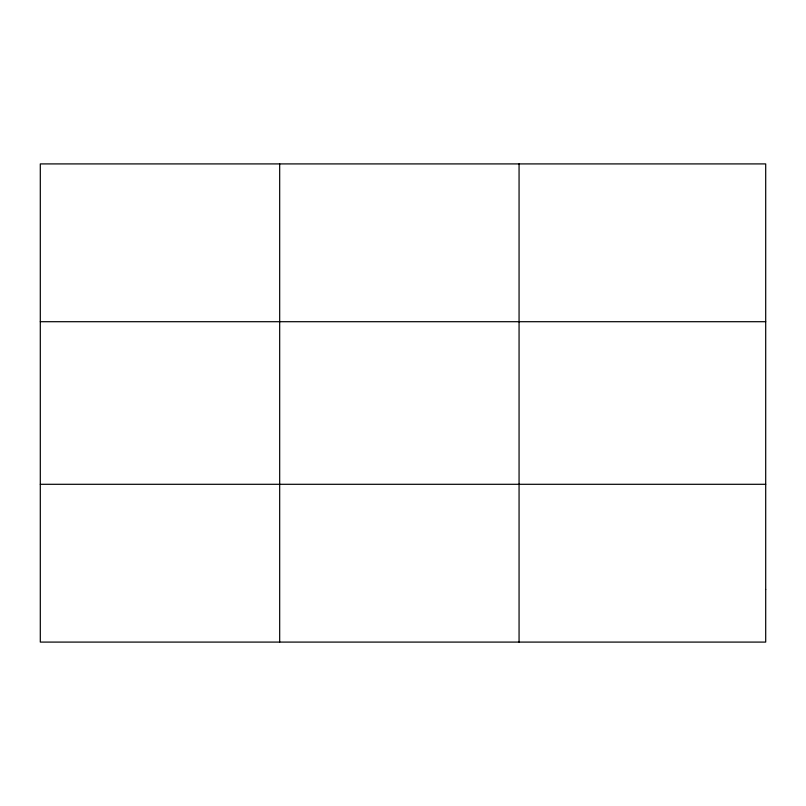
<?xml version="1.0" encoding="UTF-8"?>
<svg xmlns="http://www.w3.org/2000/svg" width="806" height="806" viewBox="0 0 806 806"><rect width="100%" height="100%" fill="white"/><g stroke="black" fill="none" stroke-linecap="round" stroke-linejoin="round"><path stroke-width="1.21" d="M279.682 642.09L279.682 163.91M519.064 642.09L519.064 163.91M40.3 321.705L765.7 321.705M40.3 484.295L765.7 484.295M765.7 589.488L765.7 642.09L40.3 642.09L40.3 163.91L765.7 163.91L765.7 589.488"/></g></svg>
